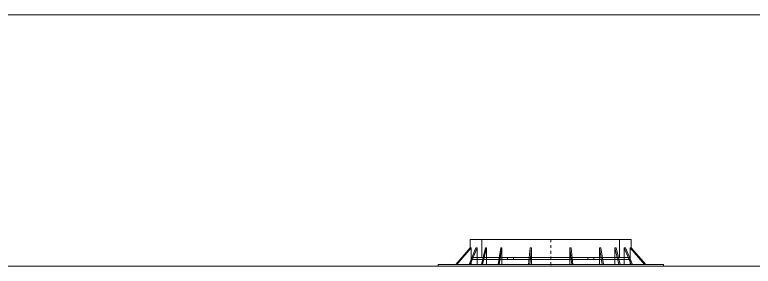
# Model space of a CAD drawing. Header units: millimetres. Extents: x 100 to 1590, y 100 to 694.
# Drawn here: x 1497.71 to 1523.51, y 538.21 to 546.99 of the extents above; entities that cross this region are included whole.
import ezdxf

# ---------------------------------------------------------------- set-up
doc = ezdxf.new("R2010")
doc.units = ezdxf.units.MM
doc.linetypes.add('SGC_DASHDOT', pattern=[1, 0.5, -0.25, 0, -0.25])
for name, color, linetype, lineweight in [('PAREDE', 7, 'Continuous', 9), ('SGC-Conexoes (Linhas Externas)', 6, 'Continuous', 9), ('SGC-EIXOS', 9, 'SGC_DASHDOT', 9)]:
    doc.layers.add(name, color=color, linetype=linetype, lineweight=lineweight)

# ---------------------------------------------------------------- blocks, each defined once
blk = doc.blocks.new('BB-2-LC01-N0-D0-S0', base_point=(-106625.3, -46703.7))
at = {"layer": 'SGC-Conexoes (Linhas Externas)'}
for p, q in [((-106925.3, -46703.7), (-106325.3, -46703.7)), ((-106925.3, -46703.7), (-106925.3, -46735)), ((-106881.8, -46703.7), (-106368.8, -46703.7)), ((-106881.8, -46703.7), (-106881.8, -46770.7)), ((-106368.8, -46703.7), (-106368.8, -46770.7)), ((-106325.3, -46703.7), (-106325.3, -46735)), ((-106979.3, -46797.8), (-106925.8, -46735)), ((-106975, -46797.8), (-106921.5, -46735)), ((-106929.7, -46797.8), (-106904, -46735)), ((-106925.8, -46735), (-106921.5, -46735)), ((-106925.4, -46797.8), (-106899.7, -46735)), ((-106921.5, -46795.3), (-106921.5, -46735)), ((-106904, -46735), (-106899.7, -46735)), ((-106899.7, -46797.8), (-106899.7, -46735)), ((-106883.8, -46797.8), (-106868.9, -46735)), ((-106879.4, -46797.8), (-106864.6, -46735)), ((-106868.9, -46735), (-106864.6, -46735)), ((-106864.6, -46797.8), (-106864.6, -46735)), ((-106821.5, -46797.8), (-106811.8, -46735)), ((-106817.2, -46797.8), (-106807.5, -46735)), ((-106811.8, -46735), (-106807.5, -46735)), ((-106807.5, -46797.8), (-106807.5, -46735)), ((-106707.8, -46797.8), (-106701.5, -46735)), ((-106703.5, -46797.8), (-106697.2, -46735)), ((-106701.5, -46735), (-106697.2, -46735)), ((-106697.2, -46797.8), (-106697.2, -46735)), ((-106547.2, -46797.8), (-106553.5, -46735)), ((-106549.2, -46735), (-106553.5, -46735)), ((-106553.5, -46797.8), (-106553.5, -46735)), ((-106542.9, -46797.8), (-106549.2, -46735)), ((-106438.9, -46735), (-106443.2, -46735)), ((-106433.5, -46797.8), (-106443.2, -46735)), ((-106443.2, -46797.8), (-106443.2, -46735)), ((-106429.1, -46797.8), (-106438.9, -46735)), ((-106381.7, -46735), (-106386.1, -46735)), ((-106371.2, -46797.8), (-106386.1, -46735)), ((-106386.1, -46797.8), (-106386.1, -46735)), ((-106366.9, -46797.8), (-106381.7, -46735)), ((-106325.3, -46797.8), (-106351, -46735)), ((-106346.7, -46735), (-106351, -46735)), ((-106351, -46797.8), (-106351, -46735)), ((-106321, -46797.8), (-106346.7, -46735)), ((-106275.7, -46797.8), (-106329.2, -46735)), ((-106324.9, -46735), (-106329.2, -46735)), ((-106329.2, -46795.3), (-106329.2, -46735)), ((-106271.4, -46797.8), (-106324.9, -46735)), ((-106330.3, -46770.7), (-106920.3, -46770.7)), ((-106920.3, -46770.7), (-106920.3, -46778.7)), ((-106920.3, -46778.7), (-106330.3, -46778.7)), ((-106786.6, -46770.7), (-106786.6, -46778.7)), ((-106764.1, -46770.7), (-106764.1, -46778.7)), ((-106486.6, -46770.7), (-106486.6, -46778.7)), ((-106464.1, -46770.7), (-106464.1, -46778.7)), ((-106330.3, -46770.7), (-106330.3, -46778.7)), ((-107045.3, -46797.8), (-106205.3, -46797.8)), ((-107045.3, -46803.7), (-107045.3, -46797.8)), ((-107045.3, -46803.7), (-106205.3, -46803.7)), ((-106205.3, -46803.7), (-106205.3, -46797.8)), ((-106205.3, -46803.7), (-106205.3, -46797.8))]:
    blk.add_line(p, q, dxfattribs=at)
at = {"layer": 'SGC-EIXOS'}
blk.add_line((-106625.3, -46703.7), (-106625.3, -46803.7), dxfattribs=at)

msp = doc.modelspace()

# ---------------------------------------------------------------- linework, layer by layer
at = {"layer": 'PAREDE'}
for p, q in [((1560.965, 546.99), (1485.965, 546.99)), ((1548.778, 538.206), (1485.965, 538.206))]:
    msp.add_line(p, q, dxfattribs=at)

# ---------------------------------------------------------------- block references
at = {"layer": 'SGC-Conexoes (Linhas Externas)', "xscale": 0.009375000000000001, "yscale": 0.009375000000000001, "zscale": 0.009375000000000001}
msp.add_blockref('BB-2-LC01-N0-D0-S0', (1516.434, 539.143), dxfattribs=at)

doc.saveas('drawing.dxf')
